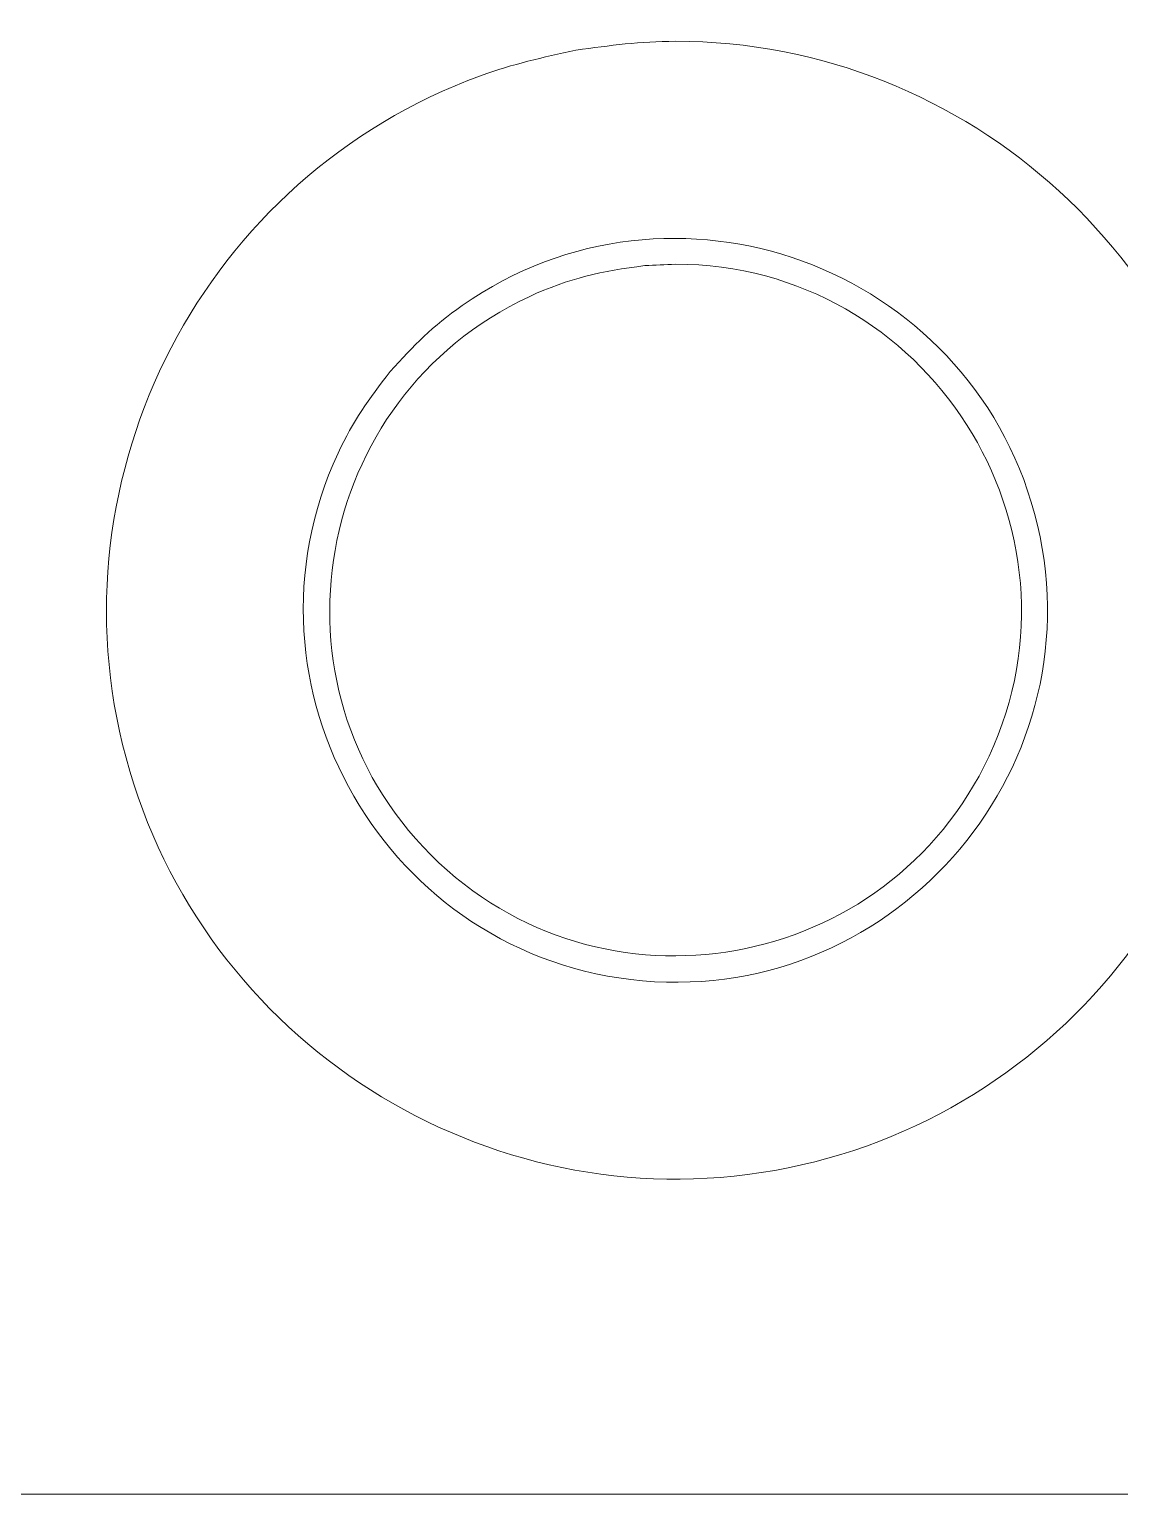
# Model space of a CAD drawing. Header units: centimetres. Extents: x -36.5 to 33.1, y -48.3 to 44.1.
# Drawn here: x -22.78 to -17.5, y -13.5 to -6.45 of the extents above; entities that cross this region are included whole.
import ezdxf

# ---------------------------------------------------------------- set-up
doc = ezdxf.new("R2010")
doc.units = ezdxf.units.CM
doc.header["$MEASUREMENT"] = 0
doc.layers.add('Camada 1', color=7, linetype='Continuous')

msp = doc.modelspace()

# ---------------------------------------------------------------- linework, layer by layer
at = {"layer": 'Camada 1', "color": 2, "lineweight": 20}
msp.add_open_spline([(-36.4923, -13.5388), (-36.4923, -13.5388), (-13.6923, -13.5388), (-13.6923, -13.5388), (-13.6923, -13.5388), (-13.6923, -13.5388), (-13.6923, 21.2612), (-13.6923, 21.2612), (-13.6923, 21.2612), (-13.6923, 21.2612), (-36.4923, 21.2612), (-36.4923, 21.2612), (-36.4923, 21.2612), (-36.4923, 21.2612), (-36.4923, -13.5388), (-36.4923, -13.5388), (-36.4923, -13.5388), (-36.4923, -13.5388), (-36.4923, -13.5388), (-36.4923, -13.5388)], degree=3, knots=[0, 0, 0, 0, 0.1666667, 0.1666667, 0.1666667, 0.1666667, 0.3333333, 0.3333333, 0.3333333, 0.3333333, 0.5, 0.5, 0.5, 0.5, 0.6666667, 0.6666667, 0.6666667, 0.6666667, 1, 1, 1, 1], dxfattribs=at)
at = {"layer": 'Camada 1', "lineweight": 9}
for points, knots in [([(-20.13673, -6.54726), (-20.3002, -6.58376), (-20.4385, -6.61319), (-20.59882, -6.6717), (-20.59882, -6.6717), (-21.93463, -7.15926), (-22.68596, -8.59743), (-22.31509, -9.97425), (-22.31509, -9.97425), (-21.94499, -11.34821), (-20.5759, -12.22005), (-19.1744, -11.97081), (-19.1744, -11.97081), (-17.77454, -11.72187), (-16.78627, -10.43344), (-16.91198, -9.0167), (-16.91198, -9.0167), (-17.03754, -7.60178), (-18.23442, -6.50378), (-19.65557, -6.50464), (-19.65557, -6.50464), (-19.82766, -6.50475), (-19.96937, -6.52497), (-20.13673, -6.54726)], [0, 0, 0, 0, 0.1428571, 0.1428571, 0.1428571, 0.1428571, 0.2857143, 0.2857143, 0.2857143, 0.2857143, 0.4285714, 0.4285714, 0.4285714, 0.4285714, 0.5714286, 0.5714286, 0.5714286, 0.5714286, 0.7142857, 0.7142857, 0.7142857, 0.7142857, 1, 1, 1, 1]), ([(-19.80294, -7.59057), (-20.01198, -7.6184), (-20.16791, -7.65003), (-20.36341, -7.74128), (-20.36341, -7.74128), (-21.41446, -8.23185), (-21.65948, -9.62414), (-20.83895, -10.4439), (-20.83895, -10.4439), (-20.01672, -11.26536), (-18.62568, -11.01369), (-18.13692, -9.96585), (-18.13692, -9.96585), (-17.62154, -8.86094), (-18.436, -7.5832), (-19.65557, -7.58398), (-19.65557, -7.58398), (-19.7047, -7.58618), (-19.75381, -7.58837), (-19.80294, -7.59057)], [0, 0, 0, 0, 0.1666667, 0.1666667, 0.1666667, 0.1666667, 0.3333333, 0.3333333, 0.3333333, 0.3333333, 0.5, 0.5, 0.5, 0.5, 0.6666667, 0.6666667, 0.6666667, 0.6666667, 1, 1, 1, 1])]:
    msp.add_open_spline(points, degree=3, knots=knots, dxfattribs=at)
at = {"layer": 'Camada 1', "color": 140, "lineweight": 9}
msp.add_open_spline([(-21.03656, -8.10364), (-21.14048, -8.23925), (-21.21452, -8.3407), (-21.2884, -8.49908), (-21.2884, -8.49908), (-21.81449, -9.62694), (-21.05134, -10.94482), (-19.81396, -11.05314), (-19.81396, -11.05314), (-18.57278, -11.1618), (-17.59196, -9.99672), (-17.91662, -8.79137), (-17.91662, -8.79137), (-18.24038, -7.58936), (-19.66697, -7.06931), (-20.68762, -7.78361), (-20.68762, -7.78361), (-20.83219, -7.8848), (-20.92012, -7.97639), (-21.03656, -8.10364)], degree=3, knots=[0, 0, 0, 0, 0.1666667, 0.1666667, 0.1666667, 0.1666667, 0.3333333, 0.3333333, 0.3333333, 0.3333333, 0.5, 0.5, 0.5, 0.5, 0.6666667, 0.6666667, 0.6666667, 0.6666667, 1, 1, 1, 1], dxfattribs=at)

doc.saveas('drawing.dxf')
